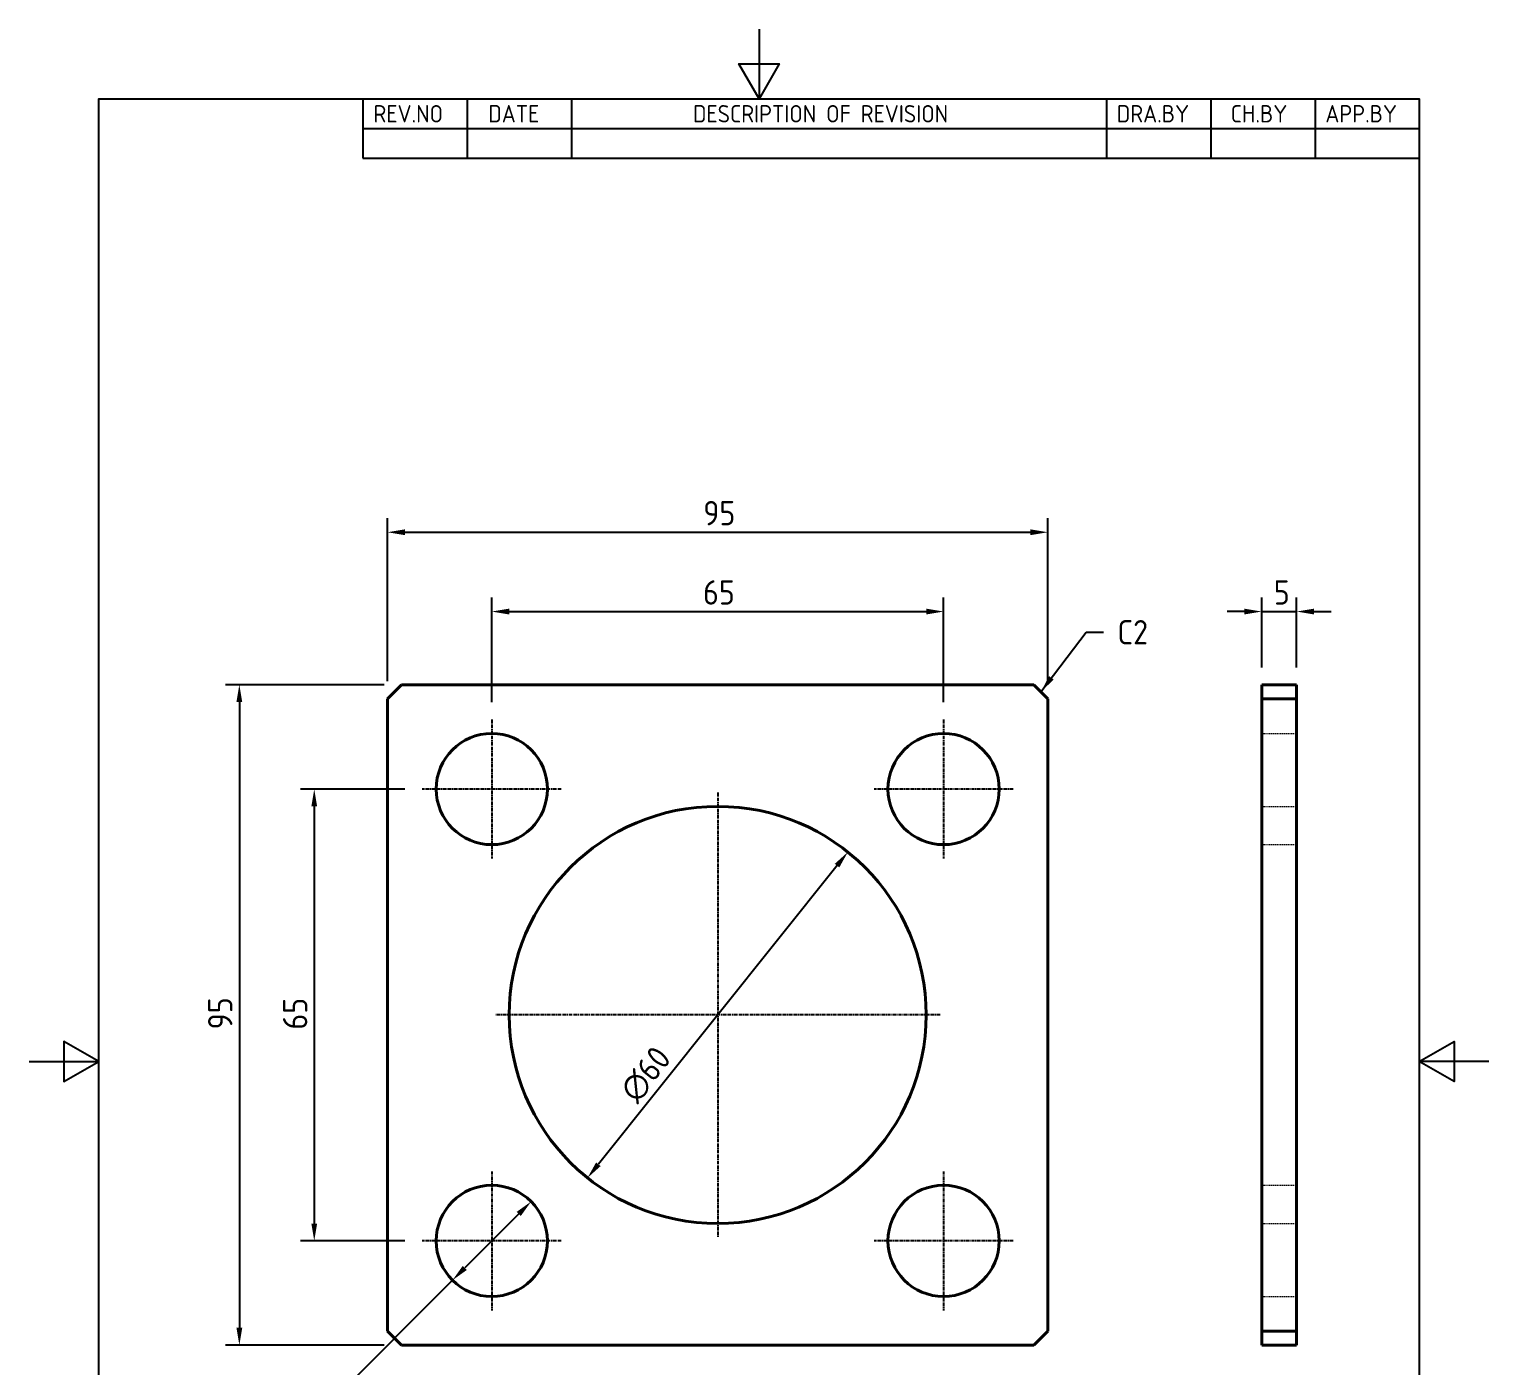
# Model space of a CAD drawing. Header units: millimetres. Extents: x 0 to 210, y 0 to 297.
# Drawn here: x 0 to 210, y 104.7 to 297 of the extents above; entities that cross this region are included whole.
import ezdxf

# ---------------------------------------------------------------- set-up
doc = ezdxf.new("R2010")
doc.units = ezdxf.units.MM
doc.linetypes.add('CHAIN', pattern=[0.7087, 0.4724, -0.0591, 0.1181, -0.0591])
doc.linetypes.add('DASHED', pattern=[0.2067, 0.1654, -0.0413])
doc.layers.get('0').update_dxf_attribs({"color": 3, "lineweight": 25, "true_color": 0x00ff00})
for name, color, linetype, lineweight, true_color in [('가려진 것(ISO)', 2, 'DASHED', 18, 0xffff00), ('가시적인 것(ISO)', 3, 'Continuous', 40, 0x00ff00), ('기호(ISO)', 5, 'Continuous', 25, 0x0000ff), ('중심 표식(ISO)', 1, 'Continuous', 25, 0xff0000), ('치수(ISO)', 2, 'Continuous', 25, 0xffff00)]:
    doc.layers.add(name, color=color, linetype=linetype, lineweight=lineweight, true_color=true_color)
doc.layers.add('경계(ISO)', color=7, linetype='Continuous', lineweight=25)
doc.styles.add('ISO ProportionalPSTEK', font='isocp.shx')
doc.styles.add('치수 텍스트_PSTEK_POSCO', font='isocp.shx')
doc.dimstyles.new('치수_PSTEK_POSCO', dxfattribs={"dimtxt": 3.5, "dimasz": 2.5, "dimexe": 2, "dimexo": 2.5, "dimgap": 1, "dimtad": 1, "dimrnd": 1e-08, "dimdsep": 46, "dimtxsty": '치수 텍스트_PSTEK_POSCO', "dimcen": 0.09, "dimdle": 10, "dimclrd": 7, "dimclre": 7, "dimclrt": 2, "dimadec": 1, "dimazin": 2, "dimtfac": 1, "dimtmove": 0, "dimatfit": 3, "dimfxl": 1, "dimtolj": 1, "dimlwd": -1, "dimlwe": -1, "dimarcsym": 0})
doc.dimstyles.new('치수_PSTEK_POSCO$7', dxfattribs={"dimtxt": 3.5, "dimasz": 2.5, "dimexe": 2, "dimexo": 2.5, "dimgap": 1, "dimtad": 1, "dimrnd": 1e-08, "dimdsep": 46, "dimtxsty": '치수 텍스트_PSTEK_POSCO', "dimcen": 0.09, "dimdle": 10, "dimclrd": 7, "dimclre": 7, "dimclrt": 2, "dimadec": 1, "dimazin": 2, "dimtfac": 1, "dimtmove": 0, "dimatfit": 3, "dimfxl": 1, "dimtolj": 1, "dimlwd": -1, "dimlwe": -1, "dimarcsym": 0})

# ---------------------------------------------------------------- blocks, each defined once
blk = doc.blocks.new('경계 Default Border')
at = {"layer": '경계(ISO)', "flags": 128}
for points in [[(105, 297.0000076293945), (105, 287.0000076293945), (102.1132469177246, 292.0000076293945), (107.8867530822754, 292.0000076293945), (105, 287.0000076293945)], [(10, 10), (10, 287.0000076293945), (200, 287.0000076293945), (200, 10), (10, 10)], [(0, 148.5000038146973), (10, 148.5000038146973), (5, 151.3867473602295), (5, 145.6132507324219), (10, 148.5000038146973)], [(210, 148.5000038146973), (200, 148.5000038146973), (205, 151.3867473602295), (205, 145.6132507324219), (200, 148.5000038146973)]]:
    blk.add_lwpolyline(points, dxfattribs=at)
blk = doc.blocks.new('리비전 내역')
at = {"layer": '기호(ISO)'}
for p, q in [((48.00000000000001, 287.0000076293945), (200, 287.0000076293945)), ((48.00000000000001, 287.0000076293945), (48.00000000000001, 282.7200076293945)), ((63.00000000000001, 287.0000076293945), (63.00000000000001, 282.7200076293945)), ((78, 287.0000076293945), (78, 282.7200076293945)), ((155, 287.0000076293945), (155, 282.7200076293945)), ((170, 287.0000076293945), (170, 282.7200076293945)), ((185, 287.0000076293945), (185, 282.7200076293945)), ((200, 287.0000076293945), (200, 282.7200076293945)), ((48.00000000000001, 282.7200076293945), (200, 282.7200076293945)), ((48.00000000000001, 282.7200076293945), (48.00000000000001, 278.4400076293945)), ((63.00000000000001, 282.7200076293945), (63.00000000000001, 278.4400076293945)), ((78, 282.7200076293945), (78, 278.4400076293945)), ((155, 282.7200076293945), (155, 278.4400076293945)), ((170, 282.7200076293945), (170, 278.4400076293945)), ((185, 282.7200076293945), (185, 278.4400076293945)), ((200, 282.7200076293945), (200, 278.4400076293945)), ((48.00000000000001, 278.4400076293945), (200, 278.4400076293945))]:
    blk.add_line(p, q, dxfattribs=at)
at = {"layer": '기호(ISO)', "color": 2, "true_color": 0xffff00, "char_height": 2.5, "attachment_point": 7, "style": 'ISO ProportionalPSTEK'}
for s, insert in [('REV.NO', (49.5271157026291, 283.5831900503393)), ('DATE', (66.05423110723495, 283.5831900503393)), ('DESCRIPTION OF REVISION', (95.50702043336295, 283.5831900503393)), ('DRA.BY', (156.4757339553203, 283.5831900503393)), ('CH.BY', (172.8642915086116, 283.5831900503393)), ('APP.BY', (186.4777339604403, 283.5831900503393))]:
    blk.add_mtext(s, dxfattribs=dict(at, insert=insert))
blk = doc.blocks.new('*D22')
at = {"layer": 'Defpoints', "color": 0, "transparency": 16777216}
for p in [(131.5559927368595, 213.2229980909029), (66.55599273685954, 197.6893856164669), (131.5559927368595, 197.6893856164669)]:
    blk.add_point(p, dxfattribs=at)
at = {"layer": '치수(ISO)', "color": 7, "transparency": 16777216}
for p, q in [((66.55599273685954, 200.1893856164669), (66.55599273685954, 215.2229980909029)), ((131.5559927368595, 200.1893856164669), (131.5559927368595, 215.2229980909029)), ((69.05599273685954, 213.2229980909029), (129.0559927368595, 213.2229980909029))]:
    blk.add_line(p, q, dxfattribs=at)
for points in [[(69.05599273685954, 213.6396647575695), (69.05599273685954, 212.8063314242362), (66.55599273685954, 213.2229980909029)], [(129.0559927368595, 213.6396647575695), (129.0559927368595, 212.8063314242362), (131.5559927368595, 213.2229980909029)]]:
    blk.add_solid(points, dxfattribs=at)
at = {"layer": '치수(ISO)', "color": 2, "transparency": 16777216, "insert": (96.95378095399542, 215.9729980909029), "char_height": 3.5, "attachment_point": 4, "style": '치수 텍스트_PSTEK_POSCO'}
blk.add_mtext('\\A1;65', dxfattribs=at)
blk = doc.blocks.new('*D23')
at = {"layer": 'Defpoints', "color": 0, "transparency": 16777216}
for p in [(146.5559927368596, 224.6345110023323), (51.55599273685952, 200.6893856164669), (146.5559927368596, 200.6893856164669)]:
    blk.add_point(p, dxfattribs=at)
at = {"layer": '치수(ISO)', "color": 7, "transparency": 16777216}
for p, q in [((51.55599273685952, 203.1893856164669), (51.55599273685952, 226.6345110023323)), ((146.5559927368596, 203.1893856164669), (146.5559927368596, 226.6345110023323)), ((54.05599273685952, 224.6345110023323), (144.0559927368596, 224.6345110023323))]:
    blk.add_line(p, q, dxfattribs=at)
for points in [[(54.05599273685952, 225.0511776689989), (54.05599273685952, 224.2178443356656), (51.55599273685952, 224.6345110023323)], [(144.0559927368596, 225.0511776689989), (144.0559927368596, 224.2178443356656), (146.5559927368596, 224.6345110023323)]]:
    blk.add_solid(points, dxfattribs=at)
at = {"layer": '치수(ISO)', "color": 2, "transparency": 16777216, "insert": (96.98601799002896, 227.3845110023323), "char_height": 3.5, "attachment_point": 4, "style": '치수 텍스트_PSTEK_POSCO'}
blk.add_mtext('\\A1;95', dxfattribs=at)
blk = doc.blocks.new('*D24')
at = {"layer": 'Defpoints', "color": 0, "transparency": 16777216}
for p in [(56.55599273685954, 187.6893856164669), (41.01212626624266, 122.6893856164669), (56.55599273685954, 122.6893856164669)]:
    blk.add_point(p, dxfattribs=at)
at = {"layer": '치수(ISO)', "color": 7, "transparency": 16777216}
for p, q in [((54.05599273685954, 187.6893856164669), (39.01212626624267, 187.6893856164669)), ((41.01212626624267, 185.1893856164669), (41.01212626624266, 125.1893856164669)), ((54.05599273685954, 122.6893856164669), (39.01212626624266, 122.6893856164669))]:
    blk.add_line(p, q, dxfattribs=at)
for points in [[(40.59545959957601, 185.1893856164669), (41.42879293290934, 185.1893856164669), (41.01212626624267, 187.6893856164669)], [(40.595459599576, 125.1893856164669), (41.42879293290932, 125.1893856164669), (41.01212626624266, 122.6893856164669)]]:
    blk.add_solid(points, dxfattribs=at)
at = {"layer": '치수(ISO)', "color": 2, "transparency": 16777216, "insert": (38.26212626624264, 153.0871738336028), "char_height": 3.5, "attachment_point": 4, "rotation": 90, "style": '치수 텍스트_PSTEK_POSCO'}
blk.add_mtext('\\A1;65', dxfattribs=at)
blk = doc.blocks.new('*D25')
at = {"layer": 'Defpoints', "color": 0, "transparency": 16777216}
for p in [(53.55599273685953, 202.6893856164669), (30.23458590362315, 107.6893856164669), (53.55599273685954, 107.6893856164669)]:
    blk.add_point(p, dxfattribs=at)
at = {"layer": '치수(ISO)', "color": 7, "transparency": 16777216}
for p, q in [((51.05599273685953, 202.6893856164669), (28.23458590362317, 202.6893856164669)), ((30.23458590362317, 200.1893856164669), (30.23458590362315, 110.1893856164669)), ((51.05599273685954, 107.6893856164669), (28.23458590362315, 107.6893856164669))]:
    blk.add_line(p, q, dxfattribs=at)
for points in [[(29.8179192369565, 200.1893856164669), (30.65125257028984, 200.1893856164669), (30.23458590362317, 202.6893856164669)], [(29.81791923695648, 110.1893856164669), (30.65125257028982, 110.1893856164669), (30.23458590362315, 107.6893856164669)]]:
    blk.add_solid(points, dxfattribs=at)
at = {"layer": '치수(ISO)', "color": 2, "transparency": 16777216, "insert": (27.48458590362313, 153.1194108696363), "char_height": 3.5, "attachment_point": 4, "rotation": 90, "style": '치수 텍스트_PSTEK_POSCO'}
blk.add_mtext('\\A1;95', dxfattribs=at)
blk = doc.blocks.new('*D26')
at = {"layer": 'Defpoints', "color": 0, "transparency": 16777216}
for p in [(72.2128469863527, 128.3462398659583), (60.89913848736627, 117.0325313669753)]:
    blk.add_point(p, dxfattribs=at)
at = {"layer": '치수(ISO)', "color": 7, "transparency": 16777216}
for p, q in [((70.44508003338608, 126.5784729129922), (62.66690544033291, 118.8002983199414)), ((60.89913848736627, 117.0325313669753), (36.46153157789232, 92.59492445750863))]:
    blk.add_line(p, q, dxfattribs=at)
for points in [[(70.15045220789173, 126.8731007384867), (70.73970785888042, 126.2838450874978), (72.2128469863527, 128.3462398659583)], [(62.37227761483857, 119.0949261454358), (62.96153326582726, 118.5056704944469), (60.89913848736627, 117.0325313669753)]]:
    blk.add_solid(points, dxfattribs=at)
at = {"layer": '치수(ISO)', "color": 2, "transparency": 16777216, "insert": (35.22409471081627, 95.24657488695834), "char_height": 3.5, "attachment_point": 4, "rotation": 44.999999999991445, "style": '치수 텍스트_PSTEK_POSCO'}
blk.add_mtext('\\A1;∅16', dxfattribs=at)
blk = doc.blocks.new('*D27')
at = {"layer": 'Defpoints', "color": 0, "transparency": 16777216}
for p in [(117.7862296245511, 178.6239375885221), (80.32575584916793, 131.7548336444117)]:
    blk.add_point(p, dxfattribs=at)
at = {"layer": '치수(ISO)', "color": 7, "transparency": 16777216}
blk.add_line((116.2253765505768, 176.6710582575175), (81.88660892314225, 133.7077129754163), dxfattribs=at)
for points in [[(115.8998966620761, 176.9312004365132), (116.5508564390776, 176.4109160785218), (117.7862296245511, 178.6239375885221)], [(81.56112903464147, 133.9678551544121), (82.21208881164301, 133.4475707964206), (80.32575584916793, 131.7548336444117)]]:
    blk.add_solid(points, dxfattribs=at)
at = {"layer": '치수(ISO)', "color": 2, "transparency": 16777216, "insert": (86.12779546140382, 143.4187650803472), "char_height": 3.5, "attachment_point": 4, "rotation": 51.366148223694495, "style": '치수 텍스트_PSTEK_POSCO'}
blk.add_mtext('\\A1;∅60', dxfattribs=at)
blk = doc.blocks.new('*D28')
at = {"layer": 'Defpoints', "color": 0, "transparency": 16777216}
for p in [(182.3414328204935, 213.2229980909029), (177.3414328204935, 202.6893856164669), (182.3414328204935, 202.6893856164669)]:
    blk.add_point(p, dxfattribs=at)
at = {"layer": '치수(ISO)', "color": 7, "transparency": 16777216}
for p, q in [((177.3414328204935, 205.1893856164669), (177.3414328204935, 215.2229980909029)), ((182.3414328204935, 205.1893856164669), (182.3414328204935, 215.2229980909029)), ((174.8414328204935, 213.2229980909029), (172.3414328204935, 213.2229980909029)), ((177.3414328204935, 213.2229980909029), (182.3414328204935, 213.2229980909029)), ((184.8414328204935, 213.2229980909029), (187.3414328204935, 213.2229980909029))]:
    blk.add_line(p, q, dxfattribs=at)
for points in [[(174.8414328204935, 213.6396647575695), (174.8414328204935, 212.8063314242362), (177.3414328204935, 213.2229980909029)], [(184.8414328204935, 213.6396647575695), (184.8414328204935, 212.8063314242362), (182.3414328204935, 213.2229980909029)]]:
    blk.add_solid(points, dxfattribs=at)
at = {"layer": '치수(ISO)', "color": 2, "transparency": 16777216, "insert": (179.0689454470782, 215.9729980909029), "char_height": 3.5, "attachment_point": 4, "style": '치수 텍스트_PSTEK_POSCO'}
blk.add_mtext('\\A1;5', dxfattribs=at)

msp = doc.modelspace()

# ---------------------------------------------------------------- linework, layer by layer
at = {"layer": '가려진 것(ISO)'}
for p, q in [((177.3414328204896, 195.6893856164669), (182.3414328204896, 195.6893856164669)), ((177.34143282048, 185.1893856164669), (182.34143282048, 185.1893856164669)), ((177.3414328204896, 179.6893856164669), (182.3414328204896, 179.6893856164669)), ((177.3414328204896, 130.6893856164669), (182.3414328204896, 130.6893856164669)), ((177.34143282048, 125.1893856164669), (182.34143282048, 125.1893856164669)), ((177.3414328204896, 114.6893856164669), (182.3414328204896, 114.6893856164669))]:
    msp.add_line(p, q, dxfattribs=at)
at = {"layer": '가시적인 것(ISO)'}
for p, q in [((51.55599273685952, 200.6893856164669), (53.55599273685953, 202.6893856164669)), ((53.55599273685953, 202.6893856164669), (144.5559927368596, 202.6893856164669)), ((144.5559927368596, 202.6893856164669), (146.5559927368596, 200.6893856164669)), ((177.3414328204935, 202.6893856164669), (177.341432820494, 200.6893856164669)), ((182.3414328204935, 202.6893856164669), (177.3414328204935, 202.6893856164669)), ((182.341432820494, 200.6893856164669), (182.3414328204935, 202.6893856164669)), ((51.55599273685955, 109.6893856164669), (51.55599273685952, 200.6893856164669)), ((146.5559927368596, 200.6893856164669), (146.5559927368595, 109.6893856164669)), ((177.341432820494, 200.6893856164669), (182.341432820494, 200.6893856164669)), ((177.341432820494, 200.6893856164669), (177.341432820494, 109.6893856164669)), ((182.341432820494, 200.6893856164669), (182.341432820494, 109.6893856164669)), ((53.55599273685954, 107.6893856164669), (51.55599273685955, 109.6893856164669)), ((146.5559927368595, 109.6893856164669), (144.5559927368595, 107.6893856164669)), ((182.341432820494, 109.6893856164669), (177.341432820494, 109.6893856164669)), ((177.341432820494, 109.6893856164669), (177.3414328204935, 107.6893856164669)), ((182.3414328204935, 107.6893856164669), (182.341432820494, 109.6893856164669)), ((144.5559927368595, 107.6893856164669), (53.55599273685954, 107.6893856164669)), ((177.3414328204935, 107.6893856164669), (182.3414328204935, 107.6893856164669))]:
    msp.add_line(p, q, dxfattribs=at)
for centre, radius in [((66.55599273685954, 187.6893856164669), 8), ((131.5559927368595, 187.6893856164669), 8), ((99.05599273685954, 155.1893856164669), 30), ((66.55599273685954, 122.6893856164669), 8), ((131.5559927368595, 122.6893856164669), 8)]:
    msp.add_circle(centre, radius, dxfattribs=at)
at = {"layer": '중심 표식(ISO)', "linetype": 'CHAIN'}
for p, q in [((66.55599273685954, 197.6893856164669), (66.55599273685954, 177.6893856164669)), ((131.5559927368595, 197.6893856164669), (131.5559927368595, 177.6893856164669)), ((76.55599273685954, 187.6893856164669), (56.55599273685954, 187.6893856164669)), ((99.05599273685954, 187.1893856164669), (99.05599273685954, 123.1893856164669)), ((141.5559927368595, 187.6893856164669), (121.5559927368595, 187.6893856164669)), ((131.0559927368595, 155.1893856164669), (67.05599273685954, 155.1893856164669)), ((66.55599273685954, 132.6893856164669), (66.55599273685954, 112.6893856164669)), ((131.5559927368595, 132.6893856164669), (131.5559927368595, 112.6893856164669)), ((76.55599273685954, 122.6893856164669), (56.55599273685954, 122.6893856164669)), ((141.5559927368595, 122.6893856164669), (121.5559927368595, 122.6893856164669))]:
    msp.add_line(p, q, dxfattribs=at)

# ---------------------------------------------------------------- block references
msp.add_blockref('경계 Default Border', (0, 0))
at = {"layer": '기호(ISO)'}
msp.add_blockref('리비전 내역', (0, 0), dxfattribs=at)

# ---------------------------------------------------------------- texts
at = {"layer": '기호(ISO)', "color": 2, "true_color": 0xffff00, "insert": (156.5693854976236, 210.2500110755729), "char_height": 3.499999940395355, "attachment_point": 4, "style": '치수 텍스트_PSTEK_POSCO'}
msp.add_mtext('{C2}', dxfattribs=at)

# ---------------------------------------------------------------- dimensions: what is measured, and where the dimension line sits
at = {"layer": '치수(ISO)', "color": 7}
dim = msp.add_linear_dim(base=(146.5559927368596, 224.6345110023323), p1=(51.55599273685952, 200.6893856164669), p2=(146.5559927368596, 200.6893856164669), dimstyle='치수_PSTEK_POSCO', override={"dimdec": 2, "dimtp": 0, "dimtm": -0, "dimtdec": 2, "dimtofl": 0, "dimatfit": 1}, dxfattribs=at)
dim.commit()
dim.dimension.update_dxf_attribs({"geometry": '*D23', "text_midpoint": (99.05599273685954, 224.6345110023323), "dimtype": 160})
for base, p1, p2, angle, override, picture, middle in [((131.5559927368595, 213.2229980909029), (66.55599273685954, 197.6893856164669), (131.5559927368595, 197.6893856164669), 180, {"dimdec": 2, "dimtp": 0, "dimtm": -0, "dimtdec": 2, "dimtofl": 0, "dimatfit": 1}, '*D22', (99.05599273685954, 213.2229980909029)), ((182.3414328204935, 213.2229980909029), (177.3414328204935, 202.6893856164669), (182.3414328204935, 202.6893856164669), 180, {"dimdec": 2, "dimtp": 0, "dimtm": -0, "dimtdec": 2, "dimtofl": 1, "dimatfit": 1}, '*D28', (179.8414328204935, 213.2229980909029)), ((30.23458590362315, 107.6893856164669), (53.55599273685953, 202.6893856164669), (53.55599273685954, 107.6893856164669), 270, {"dimdec": 2, "dimtp": 0, "dimtm": -0, "dimtdec": 2, "dimtofl": 0, "dimatfit": 1}, '*D25', (30.23458590362313, 155.1893856164669)), ((41.01212626624266, 122.6893856164669), (56.55599273685954, 187.6893856164669), (56.55599273685954, 122.6893856164669), 90, {"dimdec": 2, "dimtp": 0, "dimtm": -0, "dimtdec": 2, "dimtofl": 0, "dimatfit": 1}, '*D24', (41.01212626624264, 155.1893856164669))]:
    dim = msp.add_linear_dim(base=base, p1=p1, p2=p2, angle=angle, dimstyle='치수_PSTEK_POSCO', override=override, dxfattribs=at)
    dim.commit()
    dim.dimension.update_dxf_attribs({"geometry": picture, "text_midpoint": middle, "dimtype": 160})
for p1, p2, picture, middle in [((117.7862296245511, 178.6239375885221), (80.32575584916793, 131.7548336444117), '*D27', (90.46201734179085, 144.4369341525644)), ((72.2128469863527, 128.3462398659583), (60.89913848736627, 117.0325313669753), '*D26', (39.45740938330185, 95.59080226291721))]:
    dim = msp.add_diameter_dim_2p(p1=p1, p2=p2, dimstyle='치수_PSTEK_POSCO', override={"dimdec": 2, "dimlfac": 1, "dimtp": 0, "dimtm": -0, "dimtdec": 2, "dimatfit": 2}, dxfattribs=at)
    dim.commit()
    dim.dimension.update_dxf_attribs({"geometry": picture, "text_midpoint": middle, "dimtype": 163})

# ---------------------------------------------------------------- leaders
at = {"layer": '기호(ISO)', "color": 7, "annotation_type": 0, "has_hookline": 1, "hookline_direction": 0, "text_width": 4.223303211175366}
msp.add_leader([(145.5559927368596, 201.6893856164669), (152.0693854976236, 210.2500110755729), (154.5693854976236, 210.2500110755729)], dimstyle='치수_PSTEK_POSCO$7', override={"dimtad": 0}, dxfattribs=at)

doc.saveas('drawing.dxf')
